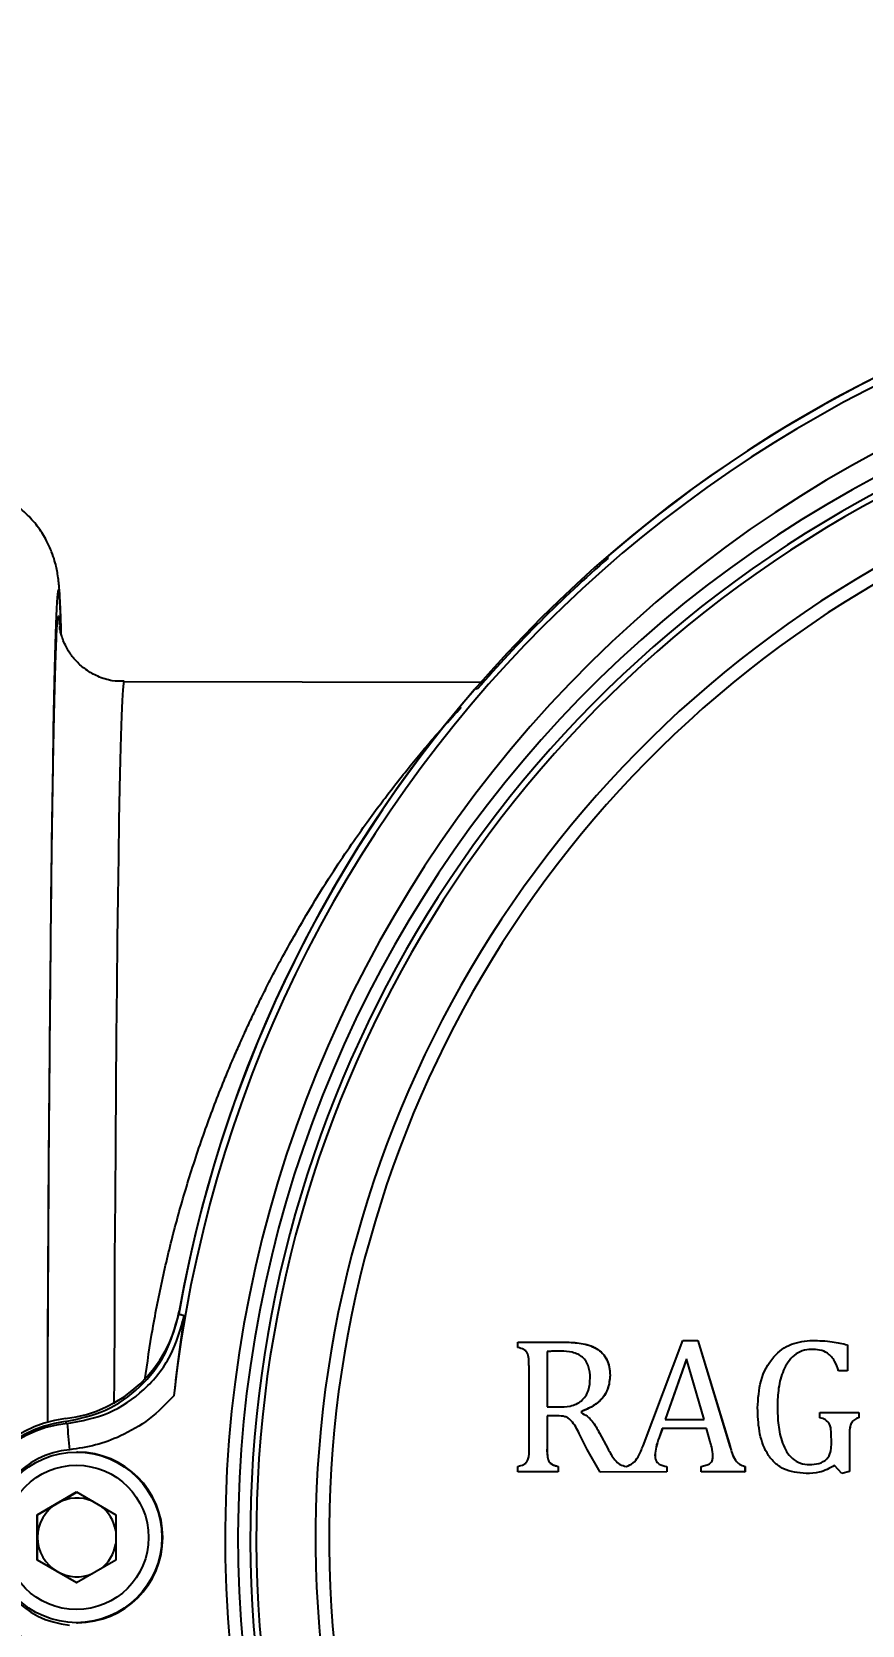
# Model space of a CAD drawing. Header units: millimetres. Extents: x 2312 to 3992, y 755 to 1943.
# Drawn here: x 2787.2 to 2844.2, y 1665 to 1774.3 of the extents above; entities that cross this region are included whole.
import ezdxf

# ---------------------------------------------------------------- set-up
doc = ezdxf.new("R2010")
doc.units = ezdxf.units.MM
doc.layers.add('标注', color=3, linetype='Continuous', lineweight=13)
doc.styles.add('SLDTEXTSTYLE1', font='txt.shx', dxfattribs={"width": 0.7, "bigfont": 'gbcbig.shx'})
doc.dimstyles.new('SLDDIMSTYLE12$0', dxfattribs={"dimtxt": 12, "dimasz": 10, "dimexe": 0, "dimexo": 0.0625, "dimgap": 0.875, "dimtad": 1, "dimdec": 1, "dimlfac": 1.8, "dimrnd": 1e-09, "dimzin": 12, "dimdsep": 46, "dimtxsty": 'SLDTEXTSTYLE1', "dimcen": 0.09, "dimdle": 8.16, "dimclrd": 3, "dimclre": 3, "dimadec": 0, "dimazin": 3, "dimtfac": 1, "dimtdec": 1, "dimtofl": 0, "dimtmove": 0, "dimatfit": 3, "dimfxl": 0, "dimfrac": 2, "dimtolj": 1, "dimlwd": 5, "dimlwe": 5, "dimarcsym": 0})

# ---------------------------------------------------------------- blocks, each defined once
blk = doc.blocks.new('*D45')
at = {"layer": 'Defpoints', "color": 0, "transparency": 16777216}
for p in [(2923.81, 1855.64), (2923.81, 1839.67), (2684.6, 1694.13)]:
    blk.add_point(p, dxfattribs=at)
at = {"layer": '标注', "color": 3, "lineweight": 5, "transparency": 16777216}
blk.add_line((2684.6, 1694.2), (2684.6, 1855.64), dxfattribs=at)
at = {"layer": '标注', "color": 3, "linetype": 'Continuous', "lineweight": 5, "transparency": 16777216}
for p, q in [((2694.6, 1855.64), (2913.81, 1855.64)), ((2923.81, 1839.74), (2923.81, 1855.64))]:
    blk.add_line(p, q, dxfattribs=at)
at = {"layer": '标注', "color": 3, "transparency": 16777216}
for points in [[(2694.6, 1857.31), (2694.6, 1853.97), (2684.6, 1855.64)], [(2913.81, 1857.31), (2913.81, 1853.97), (2923.81, 1855.64)]]:
    blk.add_solid(points, dxfattribs=at)
at = {"layer": '标注', "color": 0, "transparency": 16777216, "insert": (2804.2, 1867.94), "char_height": 10, "attachment_point": 5, "style": 'SLDTEXTSTYLE1'}
blk.add_mtext('\\A1;{\\H2.28571x;290}', dxfattribs=at)

msp = doc.modelspace()

# ---------------------------------------------------------------- linework, layer by layer
at = {"color": 7, "linetype": 'Continuous', "lineweight": 25}
for p, q in [((2826.762, 1738.213), (2826.689, 1738.313)), ((2818.002, 1729.683), (2793.527, 1729.735)), ((2817.694, 1729.318), (2817.767, 1729.217)), ((2817.78, 1729.232), (2817.694, 1729.318)), ((2820.561, 1684.061), (2820.561, 1684.432)), ((2820.561, 1684.432), (2823.811, 1684.432)), ((2829.15, 1677.328), (2831.866, 1684.555)), ((2831.866, 1684.555), (2832.896, 1684.555)), ((2832.896, 1684.555), (2835.111, 1677.276)), ((2832.896, 1684.555), (2832.901, 1684.555)), ((2832.901, 1684.555), (2835.116, 1677.276)), ((2840.77, 1684.555), (2840.774, 1684.555)), ((2843.178, 1684.249), (2843.178, 1682.456)), ((2843.178, 1684.249), (2843.182, 1684.249)), ((2822.557, 1683.789), (2822.557, 1679.986)), ((2822.557, 1683.789), (2822.562, 1683.789)), ((2822.562, 1683.789), (2822.562, 1679.986)), ((2832.121, 1683.278), (2830.653, 1679.122)), ((2832.123, 1683.271), (2830.657, 1679.122)), ((2833.344, 1679.122), (2832.121, 1683.278)), ((2821.323, 1677.204), (2821.323, 1682.769)), ((2826.879, 1682.155), (2826.883, 1682.155)), ((2843.178, 1682.456), (2842.56, 1682.456)), ((2842.56, 1682.456), (2842.565, 1682.456)), ((2843.182, 1682.456), (2842.565, 1682.456)), ((2843.178, 1682.456), (2843.182, 1682.456)), ((2822.557, 1679.986), (2823.292, 1679.986)), ((2838.362, 1680.015), (2838.367, 1680.015)), ((2822.557, 1679.369), (2822.557, 1677.208)), ((2823.269, 1679.369), (2822.557, 1679.369)), ((2822.557, 1679.369), (2822.562, 1679.369)), ((2822.562, 1679.369), (2822.562, 1677.208)), ((2823.274, 1679.369), (2822.562, 1679.369)), ((2823.269, 1679.369), (2823.274, 1679.369)), ((2824.89, 1679.657), (2824.89, 1679.599)), ((2824.89, 1679.657), (2824.894, 1679.657)), ((2824.89, 1679.599), (2824.894, 1679.599)), ((2824.894, 1679.657), (2824.894, 1679.599)), ((2830.653, 1679.122), (2833.344, 1679.122)), ((2841.273, 1679.246), (2841.273, 1679.616)), ((2841.273, 1679.616), (2843.94, 1679.616)), ((2843.94, 1679.616), (2843.94, 1679.246)), ((2843.94, 1679.616), (2843.944, 1679.616)), ((2843.94, 1679.246), (2843.944, 1679.246)), ((2843.944, 1679.616), (2843.944, 1679.246)), ((2825.32, 1677.077), (2824.77, 1678.156)), ((2826.157, 1678.198), (2826.725, 1677.135)), ((2826.157, 1678.198), (2826.162, 1678.198)), ((2830.466, 1678.505), (2830.248, 1677.895)), ((2830.248, 1677.895), (2830.252, 1677.895)), ((2830.47, 1678.505), (2830.252, 1677.895)), ((2833.496, 1678.505), (2830.466, 1678.505)), ((2830.466, 1678.505), (2830.47, 1678.505)), ((2833.496, 1678.505), (2830.47, 1678.505)), ((2833.724, 1677.694), (2833.496, 1678.505)), ((2842.066, 1677.39), (2842.066, 1677.775)), ((2843.301, 1677.822), (2843.301, 1675.555)), ((2843.301, 1677.822), (2843.306, 1677.822)), ((2843.306, 1677.822), (2843.306, 1675.555)), ((2790.353, 1676.889), (2790.29, 1676.889)), ((2822.557, 1677.208), (2822.562, 1677.208)), ((2826.196, 1675.526), (2825.32, 1677.077)), ((2826.725, 1677.135), (2826.729, 1677.135)), ((2829.964, 1676.674), (2829.968, 1676.674)), ((2835.111, 1677.276), (2835.116, 1677.276)), ((2820.561, 1675.541), (2820.561, 1675.912)), ((2823.319, 1675.541), (2820.561, 1675.541)), ((2820.561, 1675.541), (2820.565, 1675.541)), ((2823.324, 1675.541), (2820.565, 1675.541)), ((2823.319, 1675.912), (2823.319, 1675.541)), ((2823.319, 1675.912), (2823.324, 1675.912)), ((2823.319, 1675.541), (2823.324, 1675.541)), ((2823.324, 1675.912), (2823.324, 1675.541)), ((2830.77, 1675.541), (2826.196, 1675.526)), ((2826.196, 1675.526), (2826.201, 1675.526)), ((2830.775, 1675.541), (2826.201, 1675.526)), ((2830.77, 1675.912), (2830.77, 1675.541)), ((2830.77, 1675.912), (2830.775, 1675.912)), ((2830.77, 1675.541), (2830.775, 1675.541)), ((2830.775, 1675.912), (2830.775, 1675.541)), ((2833.14, 1675.541), (2833.14, 1675.912)), ((2836.14, 1675.541), (2833.14, 1675.541)), ((2833.14, 1675.541), (2833.144, 1675.541)), ((2836.144, 1675.541), (2833.144, 1675.541)), ((2836.14, 1675.912), (2836.14, 1675.541)), ((2836.14, 1675.912), (2836.144, 1675.912)), ((2836.14, 1675.541), (2836.144, 1675.541)), ((2836.144, 1675.912), (2836.144, 1675.541)), ((2842.778, 1675.418), (2842.288, 1675.97)), ((2843.301, 1675.555), (2842.778, 1675.418)), ((2843.306, 1675.555), (2842.783, 1675.418)), ((2843.301, 1675.555), (2843.306, 1675.555)), ((2840.332, 1675.418), (2840.336, 1675.418)), ((2842.778, 1675.418), (2842.783, 1675.418)), ((2787.572, 1672.598), (2790.272, 1674.157)), ((2787.608, 1672.598), (2788.958, 1673.377)), ((2788.958, 1673.377), (2790.29, 1674.146)), ((2790.272, 1674.157), (2792.972, 1672.598)), ((2787.572, 1669.48), (2787.572, 1672.598)), ((2787.608, 1672.598), (2787.572, 1672.598)), ((2787.608, 1671.039), (2787.608, 1672.598)), ((2792.972, 1672.598), (2792.972, 1669.48)), ((2787.608, 1669.48), (2787.608, 1671.039)), ((2790.272, 1667.921), (2787.572, 1669.48)), ((2787.608, 1669.48), (2787.572, 1669.48)), ((2788.958, 1668.701), (2787.608, 1669.48)), ((2792.972, 1669.48), (2790.272, 1667.921)), ((2790.29, 1667.932), (2788.958, 1668.701)), ((2790.271, 1665.189), (2790.334, 1665.189))]:
    msp.add_line(p, q, dxfattribs=at)
at = {"color": 7, "linetype": 'Continuous', "lineweight": 25, "flags": 128}
for points in [[(2789.214, 1733.515), (2789.18, 1734.44), (2789.137, 1735.291), (2789.094, 1735.825), (2789.049, 1736.04), (2789.003, 1735.935), (2788.957, 1735.509), (2788.933, 1735.161)], [(2788.933, 1735.161), (2788.911, 1734.765), (2788.865, 1733.708), (2788.819, 1732.341), (2788.773, 1730.672), (2788.728, 1728.709), (2788.684, 1726.462), (2788.641, 1723.942), (2788.599, 1721.161), (2788.558, 1718.133), (2788.52, 1714.874), (2788.483, 1711.398), (2788.448, 1707.724), (2788.416, 1703.869), (2788.386, 1699.853), (2788.359, 1695.696), (2788.334, 1691.418), (2788.312, 1687.04), (2788.293, 1682.583), (2788.28, 1678.937)], [(2788.298, 1678.942), (2788.302, 1680.172), (2788.319, 1684.578), (2788.34, 1688.917), (2788.363, 1693.167), (2788.388, 1697.306), (2788.417, 1701.314), (2788.448, 1705.17), (2788.481, 1708.854), (2788.516, 1712.349), (2788.553, 1715.635), (2788.592, 1718.698), (2788.633, 1721.521), (2788.675, 1724.09), (2788.718, 1726.393), (2788.762, 1728.417), (2788.807, 1730.152), (2788.852, 1731.589), (2788.897, 1732.722), (2788.936, 1733.449)], [(2788.936, 1733.449), (2788.943, 1733.545), (2788.988, 1734.053), (2789.033, 1734.243), (2789.077, 1734.116), (2789.115, 1733.742)], [(2789.115, 1733.742), (2789.12, 1733.671), (2789.125, 1733.599)], [(2789.23, 1732.993), (2789.221, 1733.276), (2789.214, 1733.515)], [(2793.527, 1729.735), (2793.49, 1729.618), (2793.447, 1729.187), (2793.403, 1728.444), (2793.359, 1727.391), (2793.316, 1726.035), (2793.273, 1724.383), (2793.231, 1722.444), (2793.189, 1720.228), (2793.149, 1717.747), (2793.11, 1715.015), (2793.073, 1712.046), (2793.038, 1708.857), (2793.004, 1705.464), (2792.973, 1701.886), (2792.944, 1698.143), (2792.917, 1694.254), (2792.893, 1690.241), (2792.872, 1686.126), (2792.854, 1681.929), (2792.847, 1680.192)]]:
    msp.add_lwpolyline(points, dxfattribs=at)
at = {"color": 7, "linetype": 'Continuous', "lineweight": 25}
for centre, radius in [((2790.281, 1671.039), 5.85), ((2790.272, 1671.039), 4.95)]:
    msp.add_circle(centre, radius, dxfattribs=at)
for centre, radius, start, end in [((2884.86, 1671.041), 88.439, 96.305, 173.69783), ((2884.967, 1671.041), 89.012, 99.79419, 169.96366), ((2884.965, 1671.045), 89.001, 99.91523, 130.90346), ((2884.857, 1671.042), 84.364, 293.33387, 288.10146), ((2883.699, 1671.044), 82.329, 297.88303, 286.45354), ((2883.505, 1671.044), 81.303, 353.64683, 186.35318), ((2883.496, 1671.044), 80.884, 353.64681, 186.3532), ((2883.457, 1671.044), 76.784, 353.328, 186.67202), ((2883.453, 1671.044), 75.854, 353.328, 186.67202), ((2884.941, 1671.042), 88.863, 130.89677, 139.10606), ((2884.971, 1671.039), 89.009, 139.09969, 170.08602), ((2788.455, 1688.122), 9, 276.80603, 349.96374), ((2790.47, 1671.039), 8.001, 96.91879, 263.08121), ((2790.47, 1671.241), 8.001, 96.80651, 180.66311), ((2790.38, 1671.039), 7.844, 95.40464, 264.59536), ((2836.763, 1681.94), 47.223, 183.75392, 185.93571), ((2790.362, 1671.039), 6.044, 95.40478, 264.59521), ((2790.343, 1671.039), 5.85, 270.00206, 89.90682), ((2790.308, 1671.039), 2.7, 120.00192, 180.00053), ((2790.308, 1671.039), 2.7, 66.58835, 120.00141), ((2790.307, 1671.039), 2.7, 9.33613, 53.40882), ((2790.308, 1671.039), 2.7, 179.99946, 239.99809), ((2790.307, 1671.039), 2.7, 306.60925, 350.66398), ((2790.308, 1671.039), 2.7, 239.9986, 293.39346)]:
    msp.add_arc(centre, radius, start, end, dxfattribs=at)
for points, knots in [([(2789.21, 1733.738), (2789.206, 1733.888), (2789.187, 1734.495), (2789.151, 1735.315), (2789.109, 1736.04), (2789.055, 1736.606), (2789.004, 1737.014), (2788.916, 1737.497), (2788.792, 1738.007), (2788.577, 1738.663), (2788.221, 1739.453), (2787.679, 1740.329), (2786.924, 1741.21), (2785.967, 1742.009), (2784.835, 1742.654), (2783.571, 1743.092), (2782.554, 1743.248), (2781.978, 1743.258), (2781.853, 1743.26)], [0, 0, 0, 0, 0.0561108, 0.2281574, 0.4101922, 0.4879192, 0.5570552, 0.594335, 0.6278241, 0.6606047, 0.6964001, 0.7380412, 0.7835869, 0.8318481, 0.8821173, 0.9335624, 0.9855162, 1, 1, 1, 1]), ([(2793.537, 1729.768), (2793.266, 1729.769), (2792.647, 1729.771), (2791.753, 1730.07), (2790.93, 1730.532), (2790.288, 1731.091), (2789.818, 1731.676), (2789.503, 1732.228), (2789.311, 1732.692), (2789.206, 1733.04), (2789.151, 1733.288), (2789.125, 1733.445), (2789.118, 1733.507), (2789.119, 1733.49), (2789.12, 1733.487)], [0, 0, 0, 0, 0.0826588, 0.1890952, 0.2851846, 0.3730049, 0.4529985, 0.5247583, 0.5900812, 0.6569685, 0.7338493, 0.8321927, 0.9668853, 1, 1, 1, 1]), ([(2794.97, 1681.847), (2795.139, 1683.017), (2795.479, 1685.383), (2796.176, 1688.874), (2797.018, 1692.362), (2798.029, 1695.85), (2799.186, 1699.285), (2800.174, 1701.847), (2800.901, 1703.587), (2801.337, 1704.596), (2801.796, 1705.619), (2802.276, 1706.654), (2802.778, 1707.7), (2803.303, 1708.754), (2803.855, 1709.827), (2804.528, 1711.079), (2805.407, 1712.649), (2806.573, 1714.635), (2807.857, 1716.677), (2809.108, 1718.544), (2810.179, 1720.064), (2811.108, 1721.323), (2812.022, 1722.519), (2812.93, 1723.67), (2813.843, 1724.783), (2814.655, 1725.739), (2815.659, 1726.886), (2816.26, 1727.538), (2816.668, 1727.981)], [0, 0, 0, 0, 0.0512308, 0.1036253, 0.1569741, 0.2122123, 0.2701658, 0.3274802, 0.3452398, 0.3635738, 0.3824831, 0.4019685, 0.4220305, 0.4426697, 0.4638868, 0.4864469, 0.5196493, 0.5634932, 0.6179774, 0.663582, 0.7043754, 0.740359, 0.7715351, 0.813211, 0.8527312, 0.8901099, 0.9253638, 1, 1, 1, 1]), ([(2789.506, 1678.982), (2790.447, 1679.186), (2792.326, 1679.593), (2794.71, 1681.283), (2796.529, 1683.574), (2797.037, 1685.433), (2797.291, 1686.364)], [0, 0, 0, 0, 0.2500652, 0.4994456, 0.7493864, 1, 1, 1, 1]), ([(2789.641, 1678.848), (2790.607, 1679.032), (2792.538, 1679.402), (2795.005, 1681.091), (2796.885, 1683.414), (2797.406, 1685.31), (2797.666, 1686.257)], [0, 0, 0, 0, 0.2500471, 0.50006, 0.75030711, 1, 1, 1, 1]), ([(2797.666, 1686.257), (2797.538, 1685.383), (2797.284, 1683.643), (2797.065, 1681.711), (2796.955, 1680.749)], [0, 0, 0, 0, 0.5024427, 1, 1, 1, 1]), ([(2797.291, 1686.364), (2797.361, 1686.345), (2797.487, 1686.31), (2797.611, 1686.273), (2797.666, 1686.257)], [0, 0, 0, 0, 0.56, 1, 1, 1, 1]), ([(2823.811, 1684.432), (2824.176, 1684.421), (2824.899, 1684.401), (2825.789, 1684.129), (2826.374, 1683.689), (2826.681, 1683.245), (2826.847, 1682.72), (2826.868, 1682.354), (2826.879, 1682.155)], [0, 0, 0, 0, 0.2506607, 0.4979437, 0.6250501, 0.7485035, 0.8630456, 1, 1, 1, 1]), ([(2823.816, 1684.432), (2824.179, 1684.42), (2824.905, 1684.395), (2825.797, 1684.128), (2826.382, 1683.686), (2826.806, 1683.076), (2826.853, 1682.523), (2826.883, 1682.155)], [0, 0, 0, 0, 0.2507387, 0.5006348, 0.6258254, 0.7509246, 1, 1, 1, 1]), ([(2837.004, 1679.925), (2837.044, 1680.553), (2837.123, 1681.808), (2837.933, 1683.419), (2839.283, 1684.416), (2840.274, 1684.509), (2840.77, 1684.555)], [0, 0, 0, 0, 0.2808621, 0.5603944, 0.779988, 1, 1, 1, 1]), ([(2840.77, 1684.555), (2841.225, 1684.54), (2842.037, 1684.511), (2842.829, 1684.329), (2843.178, 1684.249)], [0, 0, 0, 0, 0.5599154, 1, 1, 1, 1]), ([(2821.323, 1682.769), (2821.321, 1682.91), (2821.318, 1683.191), (2821.286, 1683.55), (2821.146, 1683.804), (2820.908, 1683.971), (2820.7, 1684.025), (2820.561, 1684.061)], [0, 0, 0, 0, 0.2497875, 0.4986891, 0.623422, 0.7479725, 1, 1, 1, 1]), ([(2823.509, 1683.814), (2823.35, 1683.814), (2823.033, 1683.814), (2822.716, 1683.797), (2822.557, 1683.789)], [0, 0, 0, 0, 0.5000661, 1, 1, 1, 1]), ([(2823.513, 1683.814), (2823.335, 1683.814), (2823.018, 1683.814), (2822.701, 1683.797), (2822.562, 1683.789)], [0, 0, 0, 0, 0.56001567, 1, 1, 1, 1]), ([(2825.521, 1681.978), (2825.505, 1682.239), (2825.48, 1682.636), (2825.258, 1683.115), (2824.998, 1683.409), (2824.667, 1683.619), (2824.169, 1683.791), (2823.771, 1683.805), (2823.509, 1683.814)], [0, 0, 0, 0, 0.2489128, 0.3771277, 0.4994141, 0.6203197, 0.749749, 1, 1, 1, 1]), ([(2840.691, 1683.938), (2840.479, 1683.919), (2840.055, 1683.881), (2839.309, 1683.44), (2838.721, 1682.52), (2838.405, 1681.285), (2838.377, 1680.439), (2838.362, 1680.015)], [0, 0, 0, 0, 0.1250099, 0.2499863, 0.4986889, 0.7491401, 1, 1, 1, 1]), ([(2842.56, 1682.456), (2842.48, 1682.687), (2842.32, 1683.146), (2841.87, 1683.693), (2841.266, 1683.916), (2840.883, 1683.931), (2840.691, 1683.938)], [0, 0, 0, 0, 0.28076842, 0.55963245, 0.77936115, 1, 1, 1, 1]), ([(2826.879, 1682.155), (2826.852, 1681.857), (2826.799, 1681.285), (2826.371, 1680.545), (2825.708, 1680), (2825.179, 1679.778), (2824.89, 1679.657)], [0, 0, 0, 0, 0.2597473, 0.4988551, 0.7262382, 1, 1, 1, 1]), ([(2826.883, 1682.155), (2826.855, 1681.833), (2826.798, 1681.191), (2826.123, 1680.202), (2825.36, 1679.863), (2824.894, 1679.657)], [0, 0, 0, 0, 0.280379, 0.5602922, 1, 1, 1, 1]), ([(2823.292, 1679.986), (2823.582, 1679.99), (2824.018, 1679.996), (2824.571, 1680.17), (2824.934, 1680.403), (2825.221, 1680.728), (2825.476, 1681.251), (2825.503, 1681.689), (2825.521, 1681.978)], [0, 0, 0, 0, 0.2508102, 0.3774947, 0.5007393, 0.621995, 0.7507204, 1, 1, 1, 1]), ([(2796.955, 1680.749), (2796.414, 1680.196), (2795.333, 1679.093), (2793.457, 1678.015), (2791.597, 1677.316), (2790.395, 1677.143), (2789.793, 1677.056)], [0, 0, 0, 0, 0.2806173, 0.559574, 0.7791194, 1, 1, 1, 1]), ([(2840.332, 1675.418), (2839.795, 1675.469), (2838.987, 1675.545), (2838.109, 1676.182), (2837.466, 1677.036), (2837.061, 1678.334), (2837.023, 1679.394), (2837.004, 1679.925)], [0, 0, 0, 0, 0.24891021, 0.37405331, 0.49928992, 0.74922424, 1, 1, 1, 1]), ([(2838.362, 1680.015), (2838.374, 1679.592), (2838.399, 1678.745), (2838.651, 1677.501), (2839.182, 1676.539), (2839.927, 1676.087), (2840.351, 1676.053), (2840.563, 1676.035)], [0, 0, 0, 0, 0.2509733, 0.5016441, 0.7501459, 0.874991, 1, 1, 1, 1]), ([(2789.641, 1678.848), (2789.616, 1678.873), (2789.572, 1678.919), (2789.526, 1678.963), (2789.506, 1678.982)], [0, 0, 0, 0, 0.56, 1, 1, 1, 1]), ([(2824.77, 1678.156), (2824.612, 1678.47), (2824.414, 1678.864), (2824.032, 1679.227), (2823.707, 1679.369), (2823.446, 1679.369), (2823.269, 1679.369)], [0, 0, 0, 0, 0.5004629, 0.6280323, 0.7495371, 1, 1, 1, 1]), ([(2824.89, 1679.599), (2825.035, 1679.522), (2825.317, 1679.371), (2825.776, 1678.909), (2826.004, 1678.484), (2826.157, 1678.198)], [0, 0, 0, 0, 0.254228, 0.4964433, 1, 1, 1, 1]), ([(2842.066, 1677.775), (2842.063, 1677.949), (2842.057, 1678.295), (2842.003, 1678.794), (2841.673, 1679.137), (2841.407, 1679.209), (2841.273, 1679.246)], [0, 0, 0, 0, 0.2814958, 0.5616084, 0.7793283, 1, 1, 1, 1]), ([(2843.94, 1679.246), (2843.839, 1679.209), (2843.638, 1679.135), (2843.414, 1678.887), (2843.297, 1678.431), (2843.299, 1678.073), (2843.301, 1677.822)], [0, 0, 0, 0, 0.18674938, 0.3723338, 0.55912288, 1, 1, 1, 1]), ([(2843.944, 1679.246), (2843.843, 1679.209), (2843.643, 1679.135), (2843.419, 1678.887), (2843.302, 1678.431), (2843.304, 1678.073), (2843.306, 1677.822)], [0, 0, 0, 0, 0.18674938, 0.3723338, 0.55912288, 1, 1, 1, 1]), ([(2830.248, 1677.895), (2830.167, 1677.673), (2830.022, 1677.277), (2829.982, 1676.858), (2829.964, 1676.674)], [0, 0, 0, 0, 0.5603886, 1, 1, 1, 1]), ([(2830.252, 1677.895), (2830.171, 1677.673), (2830.027, 1677.277), (2829.986, 1676.858), (2829.968, 1676.674)], [0, 0, 0, 0, 0.5603886, 1, 1, 1, 1]), ([(2833.94, 1676.608), (2833.919, 1676.815), (2833.882, 1677.184), (2833.772, 1677.538), (2833.724, 1677.694)], [0, 0, 0, 0, 0.559614, 1, 1, 1, 1]), ([(2820.561, 1675.912), (2820.699, 1675.947), (2820.907, 1676.001), (2821.148, 1676.165), (2821.355, 1676.549), (2821.337, 1676.913), (2821.323, 1677.204)], [0, 0, 0, 0, 0.25077927, 0.37643473, 0.50023154, 1, 1, 1, 1]), ([(2822.557, 1677.208), (2822.55, 1676.917), (2822.542, 1676.588), (2822.68, 1676.258), (2822.765, 1676.142), (2822.974, 1676.001), (2823.181, 1675.947), (2823.319, 1675.912)], [0, 0, 0, 0, 0.500445, 0.5665268, 0.6257658, 0.7503222, 1, 1, 1, 1]), ([(2822.562, 1677.208), (2822.564, 1677.032), (2822.567, 1676.717), (2822.628, 1676.254), (2822.962, 1676.002), (2823.202, 1675.942), (2823.324, 1675.912)], [0, 0, 0, 0, 0.3150983, 0.561633, 0.7789881, 1, 1, 1, 1]), ([(2826.725, 1677.135), (2826.869, 1676.863), (2827.086, 1676.456), (2827.54, 1676.008), (2827.846, 1675.943), (2827.999, 1675.91)], [0, 0, 0, 0, 0.5008588, 0.7500558, 1, 1, 1, 1]), ([(2827.999, 1675.91), (2828.168, 1675.973), (2828.508, 1676.1), (2828.873, 1676.65), (2829.045, 1677.07), (2829.15, 1677.328)], [0, 0, 0, 0, 0.2779893, 0.5583685, 1, 1, 1, 1]), ([(2829.964, 1676.674), (2829.971, 1676.555), (2829.984, 1676.32), (2830.286, 1675.991), (2830.586, 1675.942), (2830.77, 1675.912)], [0, 0, 0, 0, 0.2808814, 0.5588569, 1, 1, 1, 1]), ([(2829.968, 1676.674), (2829.975, 1676.555), (2829.989, 1676.32), (2830.291, 1675.991), (2830.591, 1675.942), (2830.775, 1675.912)], [0, 0, 0, 0, 0.2808814, 0.5588569, 1, 1, 1, 1]), ([(2833.14, 1675.912), (2833.248, 1675.934), (2833.463, 1675.979), (2833.761, 1676.093), (2833.929, 1676.345), (2833.936, 1676.52), (2833.94, 1676.608)], [0, 0, 0, 0, 0.2811955, 0.5607077, 0.7796524, 1, 1, 1, 1]), ([(2835.111, 1677.276), (2835.202, 1676.945), (2835.329, 1676.486), (2835.75, 1676.022), (2836.01, 1675.948), (2836.14, 1675.912)], [0, 0, 0, 0, 0.5606419, 0.7798878, 1, 1, 1, 1]), ([(2835.116, 1677.276), (2835.207, 1676.945), (2835.333, 1676.486), (2835.755, 1676.022), (2836.014, 1675.948), (2836.144, 1675.912)], [0, 0, 0, 0, 0.5606419, 0.7798878, 1, 1, 1, 1]), ([(2840.563, 1676.035), (2840.781, 1676.044), (2841.213, 1676.063), (2841.779, 1676.36), (2842.039, 1676.878), (2842.057, 1677.219), (2842.066, 1677.39)], [0, 0, 0, 0, 0.2811486, 0.5595012, 0.7791204, 1, 1, 1, 1]), ([(2842.288, 1675.97), (2841.945, 1675.784), (2841.332, 1675.452), (2840.638, 1675.428), (2840.332, 1675.418)], [0, 0, 0, 0, 0.559112, 1, 1, 1, 1])]:
    msp.add_open_spline(points, degree=3, knots=knots, dxfattribs=at)

# ---------------------------------------------------------------- dimensions: what is measured, and where the dimension line sits
at = {"layer": '标注'}
dim = msp.add_linear_dim(base=(2923.809, 1855.641), p1=(2684.601, 1694.135), p2=(2923.809, 1839.674), text='{\\H2.28571x;290}', dimstyle='SLDDIMSTYLE12$0', override={"dimtxt": 10, "dimtdec": 3, "dimtzin": 0}, dxfattribs=at)
dim.commit()
dim.dimension.update_dxf_attribs({"geometry": '*D45', "text_midpoint": (2804.205, 1855.641), "dimtype": 160})

doc.saveas('drawing.dxf')
